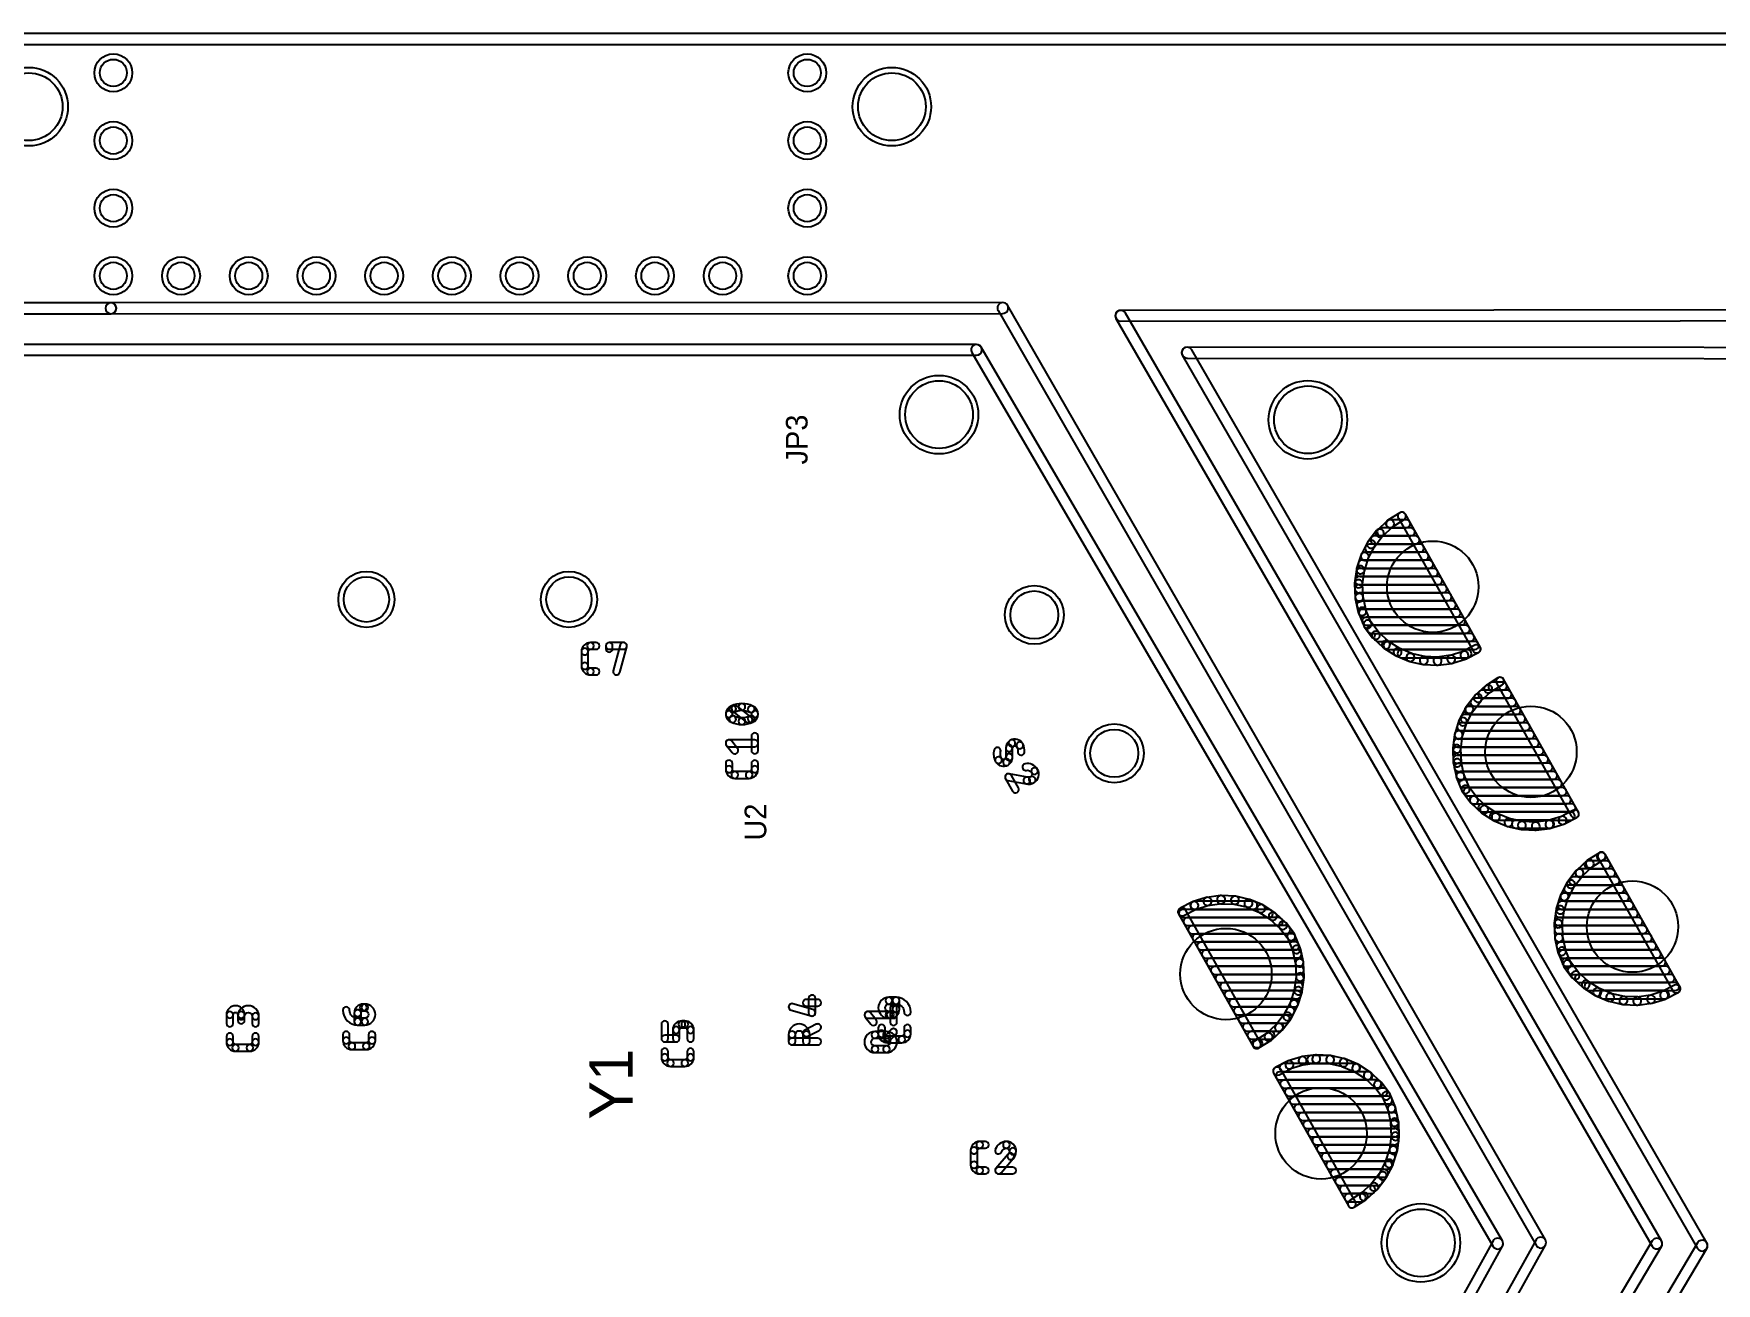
# Model space of a CAD drawing. Extents: x 0.02 to 3.96, y 0.03 to 4.16.
# Drawn here: x 1.679 to 2.921, y 3.237 to 4.16 of the extents above; entities that cross this region are included whole.
import ezdxf
from ezdxf.enums import TextEntityAlignment as Align

# ---------------------------------------------------------------- set-up
doc = ezdxf.new("R2010")
doc.units = 0
for name, color, linetype in [('17', 82, 'CONTINUOUS'), ('20', 253, 'CONTINUOUS'), ('25', 253, 'CONTINUOUS'), ('30', 253, 'CONTINUOUS')]:
    doc.layers.add(name, color=color, linetype=linetype)

# ---------------------------------------------------------------- blocks, each defined once
blk = doc.blocks.new('ROUNDP')
blk.add_circle((0, 0), 0.5)

msp = doc.modelspace()

# ---------------------------------------------------------------- linework, layer by layer
at = {"layer": '20'}
for points in [[(0.5375, 4.15225), (3.44375, 4.15225, 1), (3.44375, 4.16025), (0.5375, 4.16025, 1)], [(1.5935, 3.95325), (1.73575, 3.95325, 1), (1.73575, 3.96125), (1.5935, 3.96125, 1)], [(1.735752, 3.95325), (2.394502, 3.9535, 1), (2.394498, 3.9615), (1.735748, 3.96125, 1)], [(2.391033, 3.955506), (2.788283, 3.264756, 1), (2.795217, 3.268744), (2.397967, 3.959494, 1)], [(2.481502, 3.94775), (3.307752, 3.94825, 1), (3.307748, 3.95625), (2.481498, 3.95575, 1)], [(2.880964, 3.268), (2.484964, 3.95375, 1), (2.478036, 3.94975), (2.874036, 3.264, 1)], [(1.6105, 3.9225), (2.375, 3.9225, 1), (2.375, 3.9305), (1.6105, 3.9305, 1)], [(2.371544, 3.924486), (2.756544, 3.263986, 1), (2.763456, 3.268014), (2.378456, 3.928514, 1)], [(2.914465, 3.266498), (2.533965, 3.926498, 1), (2.527035, 3.922502), (2.907535, 3.262502, 1)], [(2.530497, 3.9205), (3.293997, 3.92, 1), (3.294003, 3.928), (2.530503, 3.9285, 1)], [(2.7565, 3.267936), (2.59075, 2.968186, 1), (2.59775, 2.964314), (2.7635, 3.264064, 1)], [(2.621494, 2.953053), (2.795244, 3.264803, 1), (2.788256, 3.268697), (2.614506, 2.956947, 1)], [(2.782443, 3.097463), (2.880943, 3.263963, 1), (2.874057, 3.268037), (2.775557, 3.101537, 1)], [(2.907559, 3.266539), (2.802059, 3.088539, 1), (2.808941, 3.084461), (2.914441, 3.262461, 1)]]:
    msp.add_lwpolyline(points, format="xyb", close=True, dxfattribs=at)
for centre, radius in [((1.7375, 4.13125), 0.01), ((2.25, 4.13125), 0.01), ((1.675, 4.10625), 0.025), ((2.3125, 4.10625), 0.025), ((1.7375, 4.08125), 0.01), ((2.25, 4.08125), 0.01), ((1.7375, 4.03125), 0.01), ((2.25, 4.03125), 0.01), ((1.7375, 3.98125), 0.01), ((1.7875, 3.98125), 0.01), ((1.8375, 3.98125), 0.01), ((1.8875, 3.98125), 0.01), ((1.9375, 3.98125), 0.01), ((1.9875, 3.98125), 0.01), ((2.0375, 3.98125), 0.01), ((2.0875, 3.98125), 0.01), ((2.1375, 3.98125), 0.01), ((2.1875, 3.98125), 0.01), ((2.25, 3.98125), 0.01), ((2.34732, 3.878663), 0.025), ((2.61977, 3.874843), 0.025), ((1.924417, 3.742086), 0.016732), ((2.074023, 3.742086), 0.016732), ((2.417722, 3.730643), 0.017717), ((2.476778, 3.628357), 0.017717), ((2.70322, 3.266553), 0.025)]:
    msp.add_circle(centre, radius, dxfattribs=at)
at = {"layer": '25'}
for points in [[(2.089888, 3.70525, 1), (2.089888, 3.71025, 0.414205), (2.083166, 3.703528, 1), (2.088166, 3.703528, -0.414205)], [(2.089888, 3.70525, 1), (2.089888, 3.71025, 0.414205), (2.083166, 3.703528, 1), (2.088166, 3.703528, -0.414205)], [(2.088166, 3.692972), (2.088166, 3.703528, 1), (2.083166, 3.703528), (2.083166, 3.692972, 1)], [(2.088166, 3.692972), (2.088166, 3.703528, 1), (2.083166, 3.703528), (2.083166, 3.692972, 1)], [(2.089888, 3.70525), (2.09411, 3.70525, 1), (2.09411, 3.71025), (2.089888, 3.71025, 1)], [(2.089888, 3.70525), (2.09411, 3.70525, 1), (2.09411, 3.71025), (2.089888, 3.71025, 1)], [(2.106279, 3.705639), (2.106279, 3.70775, 1), (2.101279, 3.70775), (2.101279, 3.705639, 1)], [(2.103779, 3.70525), (2.114334, 3.70525, 1), (2.114334, 3.71025), (2.103779, 3.71025, 1)], [(2.106279, 3.705639), (2.106279, 3.70775, 1), (2.101279, 3.70775), (2.101279, 3.705639, 1)], [(2.103779, 3.70525), (2.114334, 3.70525, 1), (2.114334, 3.71025), (2.103779, 3.71025, 1)], [(2.111925, 3.708419), (2.106648, 3.689419, 1), (2.111465, 3.688081), (2.116743, 3.707081, 1)], [(2.111925, 3.708419), (2.106648, 3.689419, 1), (2.111465, 3.688081), (2.116743, 3.707081, 1)], [(2.088166, 3.692972, 1), (2.083166, 3.692972, 0.414214), (2.089888, 3.68625, 1), (2.089888, 3.69125, -0.414214)], [(2.088166, 3.692972, 1), (2.083166, 3.692972, 0.414214), (2.089888, 3.68625, 1), (2.089888, 3.69125, -0.414214)], [(2.09411, 3.69125), (2.089888, 3.69125, 1), (2.089888, 3.68625), (2.09411, 3.68625, 1)], [(2.09411, 3.69125), (2.089888, 3.69125, 1), (2.089888, 3.68625), (2.09411, 3.68625, 1)], [(2.1957, 3.658686, 1), (2.194078, 3.663416, 0.32047), (2.18975, 3.657356, 1), (2.19475, 3.657356, -0.32047)], [(2.1957, 3.658686, 1), (2.194078, 3.663416, 0.32047), (2.18975, 3.657356, 1), (2.19475, 3.657356, -0.32047)], [(2.19475, 3.657356, 1), (2.18975, 3.657356, 0.320476), (2.194078, 3.651297, 1), (2.1957, 3.656027, -0.320476)], [(2.19475, 3.657356, 1), (2.18975, 3.657356, 0.320476), (2.194078, 3.651297, 1), (2.1957, 3.656027, -0.320476)], [(2.20175, 3.660134, 1), (2.20175, 3.665134, 0.113883), (2.193793, 3.663298, 1), (2.195984, 3.658804, -0.113883)], [(2.20175, 3.660134, 1), (2.20175, 3.665134, 0.113883), (2.193793, 3.663298, 1), (2.195984, 3.658804, -0.113883)], [(2.195984, 3.655909, 1), (2.193793, 3.651415, 0.113884), (2.20175, 3.649579, 1), (2.20175, 3.654579, -0.113884)], [(2.195984, 3.655909, 1), (2.193793, 3.651415, 0.113884), (2.20175, 3.649579, 1), (2.20175, 3.654579, -0.113884)], [(2.20859, 3.655086), (2.198034, 3.663531, 1), (2.194911, 3.659626), (2.205466, 3.651182, 1)], [(2.20859, 3.655086), (2.198034, 3.663531, 1), (2.194911, 3.659626), (2.205466, 3.651182, 1)], [(2.207516, 3.658804, 1), (2.209707, 3.663298, 0.113883), (2.20175, 3.665134, 1), (2.20175, 3.660134, -0.113883)], [(2.207516, 3.658804, 1), (2.209707, 3.663298, 0.113883), (2.20175, 3.665134, 1), (2.20175, 3.660134, -0.113883)], [(2.20175, 3.654579, 1), (2.20175, 3.649579, 0.113884), (2.209707, 3.651415, 1), (2.207516, 3.655909, -0.113884)], [(2.20175, 3.654579, 1), (2.20175, 3.649579, 0.113884), (2.209707, 3.651415, 1), (2.207516, 3.655909, -0.113884)], [(2.20875, 3.657356, 1), (2.21375, 3.657356, 0.320454), (2.209422, 3.663416, 1), (2.2078, 3.658686, -0.320454)], [(2.20875, 3.657356, 1), (2.21375, 3.657356, 0.320454), (2.209422, 3.663416, 1), (2.2078, 3.658686, -0.320454)], [(2.2078, 3.656027, 1), (2.209422, 3.651297, 0.320459), (2.21375, 3.657356, 1), (2.20875, 3.657356, -0.320459)], [(2.2078, 3.656027, 1), (2.209422, 3.651297, 0.320459), (2.21375, 3.657356, 1), (2.20875, 3.657356, -0.320459)], [(2.21375, 3.630479), (2.21375, 3.641034, 1), (2.20875, 3.641034), (2.20875, 3.630479, 1)], [(2.21375, 3.630479), (2.21375, 3.641034, 1), (2.20875, 3.641034), (2.20875, 3.630479, 1)], [(2.19225, 3.633257), (2.21125, 3.633257, 1), (2.21125, 3.638257), (2.19225, 3.638257, 1)], [(2.19225, 3.633257), (2.21125, 3.633257, 1), (2.21125, 3.638257), (2.19225, 3.638257, 1)], [(2.198424, 3.632041), (2.194202, 3.637318, 1), (2.190298, 3.634195), (2.19452, 3.628917, 1)], [(2.198424, 3.632041), (2.194202, 3.637318, 1), (2.190298, 3.634195), (2.19452, 3.628917, 1)], [(2.392837, 3.629543, 1), (2.388013, 3.630858, 0.200045), (2.389142, 3.622146, 1), (2.393472, 3.624646, -0.200045)], [(2.392837, 3.629543, 1), (2.388013, 3.630858, 0.200045), (2.389142, 3.622146, 1), (2.393472, 3.624646, -0.200045)], [(2.401717, 3.625587), (2.401557, 3.632198, 1), (2.396558, 3.632077), (2.396719, 3.625465, 1)], [(2.401717, 3.625587), (2.401557, 3.632198, 1), (2.396558, 3.632077), (2.396719, 3.625465, 1)], [(2.402452, 3.633648, 1), (2.399952, 3.637978, 0.265542), (2.396558, 3.63216, 1), (2.401558, 3.632115, -0.265542)], [(2.402452, 3.633648, 1), (2.399952, 3.637978, 0.265542), (2.396558, 3.63216, 1), (2.401558, 3.632115, -0.265542)], [(2.404804, 3.633017, 1), (2.409135, 3.635517, 0.414244), (2.399952, 3.637978, 1), (2.402452, 3.633648, -0.414244)], [(2.404804, 3.633017, 1), (2.409135, 3.635517, 0.414244), (2.399952, 3.637978, 1), (2.402452, 3.633648, -0.414244)], [(2.405491, 3.629661, 1), (2.410455, 3.629063, 0.162255), (2.409135, 3.635517, 1), (2.404804, 3.633017, -0.162255)], [(2.405491, 3.629661, 1), (2.410455, 3.629063, 0.162255), (2.409135, 3.635517, 1), (2.404804, 3.633017, -0.162255)], [(2.19475, 3.616588), (2.19475, 3.62081, 1), (2.18975, 3.62081), (2.18975, 3.616588, 1)], [(2.19475, 3.616588), (2.19475, 3.62081, 1), (2.18975, 3.62081), (2.18975, 3.616588, 1)], [(2.19475, 3.616588, 1), (2.18975, 3.616588, 0.414196), (2.196472, 3.609866, 1), (2.196472, 3.614866, -0.414196)], [(2.19475, 3.616588, 1), (2.18975, 3.616588, 0.414196), (2.196472, 3.609866, 1), (2.196472, 3.614866, -0.414196)], [(2.207028, 3.614866, 1), (2.207028, 3.609866, 0.414214), (2.21375, 3.616588, 1), (2.20875, 3.616588, -0.414214)], [(2.207028, 3.614866, 1), (2.207028, 3.609866, 0.414214), (2.21375, 3.616588, 1), (2.20875, 3.616588, -0.414214)], [(2.20875, 3.62081), (2.20875, 3.616588, 1), (2.21375, 3.616588), (2.21375, 3.62081, 1)], [(2.20875, 3.62081), (2.20875, 3.616588, 1), (2.21375, 3.616588), (2.21375, 3.62081, 1)], [(2.393472, 3.624646, 1), (2.389142, 3.622146, 0.414164), (2.398324, 3.619685, 1), (2.395824, 3.624016, -0.414164)], [(2.393472, 3.624646, 1), (2.389142, 3.622146, 0.414164), (2.398324, 3.619685, 1), (2.395824, 3.624016, -0.414164)], [(2.395824, 3.624016, 1), (2.398324, 3.619686, 0.265545), (2.401718, 3.625504, 1), (2.396718, 3.625548, -0.265545)], [(2.395824, 3.624016, 1), (2.398324, 3.619686, 0.265545), (2.401718, 3.625504, 1), (2.396718, 3.625548, -0.265545)], [(2.415772, 3.61402, 1), (2.420102, 3.616521, 0.325177), (2.410855, 3.620632, 1), (2.4119, 3.615742, -0.325177)], [(2.415772, 3.61402, 1), (2.420102, 3.616521, 0.325177), (2.410855, 3.620632, 1), (2.4119, 3.615742, -0.325177)], [(2.414948, 3.610947, 1), (2.417448, 3.606617, 0.414234), (2.420102, 3.616521, 1), (2.415772, 3.614021, -0.414234)], [(2.414948, 3.610947, 1), (2.417448, 3.606617, 0.414234), (2.420102, 3.616521, 1), (2.415772, 3.614021, -0.414234)], [(2.207028, 3.614866), (2.196472, 3.614866, 1), (2.196472, 3.609866), (2.207028, 3.609866, 1)], [(2.207028, 3.614866), (2.196472, 3.614866, 1), (2.196472, 3.609866), (2.207028, 3.609866, 1)], [(2.412657, 3.610765), (2.39903, 3.613258, 1), (2.39813, 3.608339), (2.411757, 3.605847, 1)], [(2.412657, 3.610765), (2.39903, 3.613258, 1), (2.39813, 3.608339), (2.411757, 3.605847, 1)], [(2.396415, 3.609548), (2.401692, 3.600407, 1), (2.406023, 3.602907), (2.400745, 3.612048, 1)], [(2.396415, 3.609548), (2.401692, 3.600407, 1), (2.406023, 3.602907), (2.400745, 3.612048, 1)], [(2.412913, 3.610704, 1), (2.411501, 3.605908, 0.205273), (2.417448, 3.606617, 1), (2.414948, 3.610947, -0.205273)], [(2.412913, 3.610704, 1), (2.411501, 3.605908, 0.205273), (2.417448, 3.606617, 1), (2.414948, 3.610947, -0.205273)], [(1.922167, 3.438084, 1), (1.922167, 3.443084, 0.414214), (1.915445, 3.436362, 1), (1.920445, 3.436362, -0.414214)], [(1.922167, 3.438084, 1), (1.922167, 3.443084, 0.414214), (1.915445, 3.436362, 1), (1.920445, 3.436362, -0.414214)], [(1.922167, 3.438084), (1.923222, 3.438084, 1), (1.923222, 3.443084), (1.922167, 3.443084, 1)], [(1.922167, 3.438084), (1.923222, 3.438084, 1), (1.923222, 3.443084), (1.922167, 3.443084, 1)], [(1.923222, 3.432529, 1), (1.923222, 3.427529, 1), (1.923222, 3.443084, 1), (1.923222, 3.438084, -1)], [(1.923222, 3.432529, 1), (1.923222, 3.427529, 1), (1.923222, 3.443084, 1), (1.923222, 3.438084, -1)], [(2.238063, 3.438465), (2.252841, 3.434243, 1), (2.254215, 3.439051), (2.239437, 3.443273, 1)], [(2.238063, 3.438465), (2.252841, 3.434243, 1), (2.254215, 3.439051), (2.239437, 3.443273, 1)], [(2.249306, 3.441536), (2.25775, 3.441536, 1), (2.25775, 3.446536), (2.249306, 3.446536, 1)], [(2.249306, 3.441536), (2.25775, 3.441536, 1), (2.25775, 3.446536), (2.249306, 3.446536, 1)], [(2.256028, 3.436647), (2.256028, 3.447202, 1), (2.251028, 3.447202), (2.251028, 3.436647, 1)], [(2.256028, 3.436647), (2.256028, 3.447202, 1), (2.251028, 3.447202), (2.251028, 3.436647, 1)], [(2.310278, 3.443084, 1), (2.310278, 3.448084, 1), (2.310278, 3.432529, 1), (2.310278, 3.437529, -1)], [(2.310278, 3.443084, 1), (2.310278, 3.448084, 1), (2.310278, 3.432529, 1), (2.310278, 3.437529, -1)], [(2.310278, 3.443084), (2.315556, 3.443084, 1), (2.315556, 3.448084), (2.310278, 3.448084, 1)], [(2.310278, 3.443084), (2.315556, 3.443084, 1), (2.315556, 3.448084), (2.310278, 3.448084, 1)], [(2.31625, 3.429746), (2.31625, 3.440302, 1), (2.31125, 3.440302), (2.31125, 3.429746, 1)], [(2.31625, 3.429746), (2.31625, 3.440302, 1), (2.31125, 3.440302), (2.31125, 3.429746, 1)], [(2.313056, 3.445584), (2.313056, 3.439251, 1), (2.318056, 3.439251), (2.318056, 3.445584, 1)], [(2.3215, 3.43714, 1), (2.3265, 3.43714, 0.414214), (2.315556, 3.448084, 1), (2.315556, 3.443084, -0.414214)], [(2.313056, 3.445584), (2.313056, 3.439251, 1), (2.318056, 3.439251), (2.318056, 3.445584, 1)], [(2.3215, 3.43714, 1), (2.3265, 3.43714, 0.414214), (2.315556, 3.448084, 1), (2.315556, 3.443084, -0.414214)], [(1.829444, 3.435112, 1), (1.834444, 3.435112, 1), (1.821, 3.435112, 1), (1.826, 3.435112, -1)], [(1.829444, 3.435112, 1), (1.834444, 3.435112, 1), (1.821, 3.435112, 1), (1.826, 3.435112, -1)], [(1.826, 3.428779), (1.826, 3.435112, 1), (1.821, 3.435112), (1.821, 3.428779, 1)], [(1.826, 3.428779), (1.826, 3.435112, 1), (1.821, 3.435112), (1.821, 3.428779, 1)], [(1.84, 3.434056, 1), (1.845, 3.434056, 1), (1.829444, 3.434056, 1), (1.834444, 3.434056, -1)], [(1.84, 3.434056, 1), (1.845, 3.434056, 1), (1.829444, 3.434056, 1), (1.834444, 3.434056, -1)], [(1.829445, 3.435112), (1.829445, 3.43089, 1), (1.834445, 3.43089), (1.834445, 3.435112, 1)], [(1.829445, 3.435112), (1.829445, 3.43089, 1), (1.834445, 3.43089), (1.834445, 3.435112, 1)], [(1.845, 3.428779), (1.845, 3.434056, 1), (1.84, 3.434056), (1.84, 3.428779, 1)], [(1.845, 3.428779), (1.845, 3.434056, 1), (1.84, 3.434056), (1.84, 3.428779, 1)], [(1.912, 3.438473, 1), (1.907, 3.438473, 0.414205), (1.917945, 3.427529, 1), (1.917945, 3.432529, -0.414205)], [(1.912, 3.438473, 1), (1.907, 3.438473, 0.414205), (1.917945, 3.427529, 1), (1.917945, 3.432529, -0.414205)], [(1.920445, 3.430029), (1.920445, 3.436362, 1), (1.915445, 3.436362), (1.915445, 3.430029, 1)], [(1.920445, 3.430029), (1.920445, 3.436362, 1), (1.915445, 3.436362), (1.915445, 3.430029, 1)], [(1.923222, 3.432529), (1.917945, 3.432529, 1), (1.917945, 3.427529), (1.923222, 3.427529, 1)], [(1.923222, 3.432529), (1.917945, 3.432529, 1), (1.917945, 3.427529), (1.923222, 3.427529, 1)], [(2.14725, 3.417529), (2.14725, 3.428084, 1), (2.14225, 3.428084), (2.14225, 3.417529, 1)], [(2.14725, 3.417529), (2.14725, 3.428084, 1), (2.14225, 3.428084), (2.14225, 3.417529, 1)], [(2.157417, 3.425584, 1), (2.157417, 3.430584, 0.414214), (2.150695, 3.423862, 1), (2.155695, 3.423862, -0.414214)], [(2.157417, 3.425584, 1), (2.157417, 3.430584, 0.414214), (2.150695, 3.423862, 1), (2.155695, 3.423862, -0.414214)], [(2.159528, 3.430584), (2.157417, 3.430584, 1), (2.157417, 3.425584), (2.159528, 3.425584, 1)], [(2.159528, 3.430584), (2.157417, 3.430584, 1), (2.157417, 3.425584), (2.159528, 3.425584, 1)], [(2.16125, 3.423862, 1), (2.16625, 3.423862, 0.414214), (2.159528, 3.430584, 1), (2.159528, 3.425584, -0.414214)], [(2.16125, 3.423862, 1), (2.16625, 3.423862, 0.414214), (2.159528, 3.430584, 1), (2.159528, 3.425584, -0.414214)], [(2.300924, 3.431308), (2.296702, 3.436586, 1), (2.292798, 3.433462), (2.29702, 3.428185, 1)], [(2.29475, 3.432524), (2.31375, 3.432524, 1), (2.31375, 3.437524), (2.29475, 3.437524, 1)], [(2.300924, 3.431308), (2.296702, 3.436586, 1), (2.292798, 3.433462), (2.29702, 3.428184, 1)], [(2.29475, 3.432524), (2.31375, 3.432524, 1), (2.31375, 3.437524), (2.29475, 3.437524, 1)], [(2.311333, 3.437529), (2.310278, 3.437529, 1), (2.310278, 3.432529), (2.311333, 3.432529, 1)], [(2.311333, 3.437529), (2.310278, 3.437529, 1), (2.310278, 3.432529), (2.311333, 3.432529, 1)], [(2.311333, 3.437529, 1), (2.311333, 3.432529, 0.414214), (2.318056, 3.439251, 1), (2.313056, 3.439251, -0.414214)], [(2.311333, 3.437529, 1), (2.311333, 3.432529, 0.414214), (2.318056, 3.439251, 1), (2.313056, 3.439251, -0.414214)], [(1.826, 3.414888), (1.826, 3.41911, 1), (1.821, 3.41911), (1.821, 3.414888, 1)], [(1.826, 3.414888), (1.826, 3.41911, 1), (1.821, 3.41911), (1.821, 3.414888, 1)], [(1.84, 3.41911), (1.84, 3.414888, 1), (1.845, 3.414888), (1.845, 3.41911, 1)], [(1.84, 3.41911), (1.84, 3.414888, 1), (1.845, 3.414888), (1.845, 3.41911, 1)], [(1.912, 3.416138), (1.912, 3.42036, 1), (1.907, 3.42036), (1.907, 3.416138, 1)], [(1.912, 3.416138), (1.912, 3.42036, 1), (1.907, 3.42036), (1.907, 3.416138, 1)], [(1.912, 3.416138, 1), (1.907, 3.416138, 0.414196), (1.913722, 3.409416, 1), (1.913722, 3.414416, -0.414196)], [(1.912, 3.416138, 1), (1.907, 3.416138, 0.414196), (1.913722, 3.409416, 1), (1.913722, 3.414416, -0.414196)], [(1.924278, 3.414416, 1), (1.924278, 3.409416, 0.414214), (1.931, 3.416138, 1), (1.926, 3.416138, -0.414214)], [(1.924278, 3.414416, 1), (1.924278, 3.409416, 0.414214), (1.931, 3.416138, 1), (1.926, 3.416138, -0.414214)], [(1.926, 3.42036), (1.926, 3.416138, 1), (1.931, 3.416138), (1.931, 3.42036, 1)], [(1.926, 3.42036), (1.926, 3.416138, 1), (1.931, 3.416138), (1.931, 3.42036, 1)], [(2.153195, 3.420029), (2.14475, 3.420029, 1), (2.14475, 3.415029), (2.153195, 3.415029, 1)], [(2.153195, 3.420029), (2.14475, 3.420029, 1), (2.14475, 3.415029), (2.153195, 3.415029, 1)], [(2.150695, 3.423862), (2.150695, 3.417529, 1), (2.155695, 3.417529), (2.155695, 3.423862, 1)], [(2.150695, 3.423862), (2.150695, 3.417529, 1), (2.155695, 3.417529), (2.155695, 3.423862, 1)], [(2.16625, 3.417529), (2.16625, 3.423862, 1), (2.16125, 3.423862), (2.16125, 3.417529, 1)], [(2.16625, 3.417529), (2.16625, 3.423862, 1), (2.16125, 3.423862), (2.16125, 3.417529, 1)], [(2.246806, 3.420575, 1), (2.251806, 3.420575, 1), (2.23625, 3.420575, 1), (2.24125, 3.420575, -1)], [(2.246806, 3.420575, 1), (2.251806, 3.420575, 1), (2.23625, 3.420575, 1), (2.24125, 3.420575, -1)], [(2.24125, 3.415298), (2.24125, 3.420575, 1), (2.23625, 3.420575), (2.23625, 3.415298, 1)], [(2.24125, 3.415298), (2.24125, 3.420575, 1), (2.23625, 3.420575), (2.23625, 3.415298, 1)], [(2.25775, 3.417798), (2.23875, 3.417798, 1), (2.23875, 3.412798), (2.25775, 3.412798, 1)], [(2.25775, 3.417798), (2.23875, 3.417798, 1), (2.23875, 3.412798), (2.25775, 3.412798, 1)], [(2.256632, 3.428089), (2.248188, 3.423867, 1), (2.250424, 3.419395), (2.258868, 3.423617, 1)], [(2.256632, 3.428089), (2.248188, 3.423867, 1), (2.250424, 3.419395), (2.258868, 3.423617, 1)], [(2.246806, 3.420575), (2.246806, 3.415298, 1), (2.251806, 3.415298), (2.251806, 3.420575, 1)], [(2.246806, 3.420575), (2.246806, 3.415298, 1), (2.251806, 3.415298), (2.251806, 3.420575, 1)], [(2.300028, 3.417754, 1), (2.300028, 3.422754, 1), (2.300028, 3.407198, 1), (2.300028, 3.412198, -1)], [(2.300028, 3.417753, 1), (2.300028, 3.422753, 1), (2.300028, 3.407198, 1), (2.300028, 3.412198, -1)], [(2.300028, 3.417754), (2.308472, 3.417754, 1), (2.308472, 3.422754), (2.300028, 3.422754, 1)], [(2.300028, 3.417754), (2.308472, 3.417754, 1), (2.308472, 3.422754), (2.300028, 3.422754, 1)], [(2.3075, 3.421138), (2.3075, 3.42536, 1), (2.3025, 3.42536), (2.3025, 3.421138, 1)], [(2.3075, 3.421138), (2.3075, 3.42536, 1), (2.3025, 3.42536), (2.3025, 3.421138, 1)], [(2.3075, 3.421138, 1), (2.3025, 3.421138, 0.414196), (2.309222, 3.414416, 1), (2.309222, 3.419416, -0.414196)], [(2.3075, 3.421138, 1), (2.3025, 3.421138, 0.414196), (2.309222, 3.414416, 1), (2.309222, 3.419416, -0.414196)], [(2.308472, 3.412198, 1), (2.308472, 3.407198, 1), (2.308472, 3.422754, 1), (2.308472, 3.417754, -1)], [(2.308472, 3.412198, 1), (2.308472, 3.407198, 1), (2.308472, 3.422754, 1), (2.308472, 3.417754, -1)], [(2.319778, 3.419416), (2.309222, 3.419416, 1), (2.309222, 3.414416), (2.319778, 3.414416, 1)], [(2.319778, 3.419416), (2.309222, 3.419416, 1), (2.309222, 3.414416), (2.319778, 3.414416, 1)], [(2.311296, 3.416375), (2.315518, 3.420597, 1), (2.311982, 3.424133), (2.30776, 3.41991, 1)], [(2.311295, 3.416375), (2.315518, 3.420597, 1), (2.311982, 3.424132), (2.30776, 3.41991, 1)], [(2.319778, 3.419416, 1), (2.319778, 3.414416, 0.414214), (2.3265, 3.421138, 1), (2.3215, 3.421138, -0.414214)], [(2.319778, 3.419416, 1), (2.319778, 3.414416, 0.414214), (2.3265, 3.421138, 1), (2.3215, 3.421138, -0.414214)], [(2.3215, 3.42536), (2.3215, 3.421138, 1), (2.3265, 3.421138), (2.3265, 3.42536, 1)], [(2.3215, 3.42536), (2.3215, 3.421138, 1), (2.3265, 3.421138), (2.3265, 3.42536, 1)], [(1.826, 3.414888, 1), (1.821, 3.414888, 0.414196), (1.827722, 3.408166, 1), (1.827722, 3.413166, -0.414196)], [(1.826, 3.414888, 1), (1.821, 3.414888, 0.414196), (1.827722, 3.408166, 1), (1.827722, 3.413166, -0.414196)], [(1.838278, 3.413166), (1.827722, 3.413166, 1), (1.827722, 3.408166), (1.838278, 3.408166, 1)], [(1.838278, 3.413166), (1.827722, 3.413166, 1), (1.827722, 3.408166), (1.838278, 3.408166, 1)], [(1.838278, 3.413166, 1), (1.838278, 3.408166, 0.414214), (1.845, 3.414888, 1), (1.84, 3.414888, -0.414214)], [(1.838278, 3.413166, 1), (1.838278, 3.408166, 0.414214), (1.845, 3.414888, 1), (1.84, 3.414888, -0.414214)], [(1.924278, 3.414416), (1.913722, 3.414416, 1), (1.913722, 3.409416), (1.924278, 3.409416, 1)], [(1.924278, 3.414416), (1.913722, 3.414416, 1), (1.913722, 3.409416), (1.924278, 3.409416, 1)], [(2.14725, 3.403638), (2.14725, 3.40786, 1), (2.14225, 3.40786), (2.14225, 3.403638, 1)], [(2.14725, 3.403638), (2.14725, 3.40786, 1), (2.14225, 3.40786), (2.14225, 3.403638, 1)], [(2.14725, 3.403638, 1), (2.14225, 3.403638, 0.414196), (2.148972, 3.396916, 1), (2.148972, 3.401916, -0.414196)], [(2.14725, 3.403638, 1), (2.14225, 3.403638, 0.414196), (2.148972, 3.396916, 1), (2.148972, 3.401916, -0.414196)], [(2.159528, 3.401916, 1), (2.159528, 3.396916, 0.414214), (2.16625, 3.403638, 1), (2.16125, 3.403638, -0.414214)], [(2.159528, 3.401916, 1), (2.159528, 3.396916, 0.414214), (2.16625, 3.403638, 1), (2.16125, 3.403638, -0.414214)], [(2.16125, 3.40786), (2.16125, 3.403638, 1), (2.16625, 3.403638), (2.16625, 3.40786, 1)], [(2.16125, 3.40786), (2.16125, 3.403638, 1), (2.16625, 3.403638), (2.16625, 3.40786, 1)], [(2.308472, 3.412198), (2.300028, 3.412198, 1), (2.300028, 3.407198), (2.308472, 3.407198, 1)], [(2.308472, 3.412198), (2.300028, 3.412198, 1), (2.300028, 3.407198), (2.308472, 3.407198, 1)], [(2.159528, 3.401916), (2.148972, 3.401916, 1), (2.148972, 3.396916), (2.159528, 3.396916, 1)], [(2.159528, 3.401916), (2.148972, 3.401916, 1), (2.148972, 3.396916), (2.159528, 3.396916, 1)], [(2.377388, 3.3365, 1), (2.377388, 3.3415, 0.414205), (2.370666, 3.334778, 1), (2.375666, 3.334778, -0.414205)], [(2.377388, 3.3365, 1), (2.377388, 3.3415, 0.414205), (2.370666, 3.334778, 1), (2.375666, 3.334778, -0.414205)], [(2.375666, 3.324222), (2.375666, 3.334778, 1), (2.370666, 3.334778), (2.370666, 3.324222, 1)], [(2.375666, 3.324222), (2.375666, 3.334778, 1), (2.370666, 3.334778), (2.370666, 3.324222, 1)], [(2.377388, 3.3365), (2.38161, 3.3365, 1), (2.38161, 3.3415), (2.377388, 3.3415, 1)], [(2.377388, 3.3365), (2.38161, 3.3365, 1), (2.38161, 3.3415), (2.377388, 3.3415, 1)], [(2.397084, 3.3365, 1), (2.397084, 3.3415, 0.325185), (2.3889, 3.335548, 1), (2.393657, 3.334007, -0.325185)], [(2.397084, 3.3365, 1), (2.397084, 3.3415, 0.325185), (2.3889, 3.335548, 1), (2.393657, 3.334007, -0.325185)], [(2.398346, 3.332175), (2.389374, 3.321619, 1), (2.393184, 3.318381), (2.402156, 3.328936, 1)], [(2.398346, 3.332175), (2.389374, 3.321619, 1), (2.393184, 3.318381), (2.402156, 3.328936, 1)], [(2.399334, 3.33425, 1), (2.404334, 3.33425, 0.414214), (2.397084, 3.3415, 1), (2.397084, 3.3365, -0.414214)], [(2.399334, 3.33425, 1), (2.404334, 3.33425, 0.414214), (2.397084, 3.3415, 1), (2.397084, 3.3365, -0.414214)], [(2.398527, 3.332366, 1), (2.401975, 3.328745, 0.205254), (2.404334, 3.33425, 1), (2.399334, 3.33425, -0.205254)], [(2.398527, 3.332366, 1), (2.401975, 3.328745, 0.205254), (2.404334, 3.33425, 1), (2.399334, 3.33425, -0.205254)], [(2.375666, 3.324222, 1), (2.370666, 3.324222, 0.414214), (2.377388, 3.3175, 1), (2.377388, 3.3225, -0.414214)], [(2.375666, 3.324222, 1), (2.370666, 3.324222, 0.414214), (2.377388, 3.3175, 1), (2.377388, 3.3225, -0.414214)], [(2.38161, 3.3225), (2.377388, 3.3225, 1), (2.377388, 3.3175), (2.38161, 3.3175, 1)], [(2.38161, 3.3225), (2.377388, 3.3225, 1), (2.377388, 3.3175), (2.38161, 3.3175, 1)], [(2.391279, 3.3175), (2.401834, 3.3175, 1), (2.401834, 3.3225), (2.391279, 3.3225, 1)], [(2.391279, 3.3175), (2.401834, 3.3175, 1), (2.401834, 3.3225), (2.391279, 3.3225, 1)]]:
    msp.add_lwpolyline(points, format="xyb", close=True, dxfattribs=at)
at = {"layer": '30'}
for points in [[(2.682083, 3.795519), (2.690811, 3.801046, 1), (2.687601, 3.806115), (2.678873, 3.800589, 1)], [(2.686592, 3.802108), (2.741828, 3.704037, 1), (2.747056, 3.706981), (2.69182, 3.805053, 1)], [(2.668906, 3.781085), (2.675217, 3.789263, 1), (2.670467, 3.792929), (2.664156, 3.784751, 1)], [(2.674863, 3.788879), (2.682499, 3.795837, 1), (2.678458, 3.800272), (2.670822, 3.793314, 1)], [(2.673834, 3.789), (2.695728, 3.789, 1), (2.695728, 3.795), (2.673834, 3.795, 1)], [(2.680419, 3.795), (2.692349, 3.795, 1), (2.692349, 3.801), (2.680419, 3.801, 1)], [(2.664392, 3.772376), (2.669188, 3.781526, 1), (2.663874, 3.784311), (2.659078, 3.775161, 1)], [(2.665001, 3.777), (2.702487, 3.777, 1), (2.702487, 3.783), (2.665001, 3.783, 1)], [(2.668909, 3.783), (2.699108, 3.783, 1), (2.699108, 3.789), (2.668909, 3.789, 1)], [(2.660198, 3.753287), (2.661575, 3.763525, 1), (2.655628, 3.764325), (2.654251, 3.754087, 1)], [(2.66146, 3.763015), (2.664594, 3.772858, 1), (2.658877, 3.774679), (2.655743, 3.764835, 1)], [(2.659899, 3.765), (2.709246, 3.765, 1), (2.709246, 3.771), (2.659899, 3.771, 1)], [(2.661857, 3.771), (2.705866, 3.771, 1), (2.705866, 3.777), (2.661857, 3.777, 1)], [(2.660644, 3.743487), (2.660222, 3.753809, 1), (2.654227, 3.753564), (2.654649, 3.743242, 1)], [(2.657535, 3.753), (2.716004, 3.753, 1), (2.716004, 3.759), (2.657535, 3.759, 1)], [(2.658342, 3.759), (2.712625, 3.759, 1), (2.712625, 3.765), (2.658342, 3.765, 1)], [(2.657375, 3.747), (2.719383, 3.747, 1), (2.719383, 3.753), (2.657375, 3.753, 1)], [(2.65762, 3.741), (2.722763, 3.741, 1), (2.722763, 3.747), (2.65762, 3.747, 1)], [(2.662785, 3.733914), (2.660577, 3.744006, 1), (2.654716, 3.742724), (2.656923, 3.732632, 1)], [(2.65882, 3.735), (2.726142, 3.735, 1), (2.726142, 3.741), (2.65882, 3.741, 1)], [(2.666555, 3.724859), (2.662629, 3.734414, 1), (2.657079, 3.732133), (2.661006, 3.722578, 1)], [(2.660377, 3.729), (2.729521, 3.729, 1), (2.729521, 3.735), (2.660377, 3.735, 1)], [(2.662843, 3.723), (2.732901, 3.723, 1), (2.732901, 3.729), (2.662843, 3.729, 1)], [(2.672341, 3.717425), (2.666168, 3.725535, 1), (2.661394, 3.721901), (2.667567, 3.713791, 1)], [(2.666611, 3.717), (2.73628, 3.717, 1), (2.73628, 3.723), (2.666611, 3.723, 1)], [(2.679477, 3.710898), (2.671989, 3.717812, 1), (2.667919, 3.713404), (2.675407, 3.70649, 1)], [(2.671696, 3.711), (2.739659, 3.711, 1), (2.739659, 3.717), (2.671696, 3.717, 1)], [(2.687638, 3.705708), (2.679063, 3.711218, 1), (2.67582, 3.70617), (2.684395, 3.70066, 1)], [(2.678521, 3.705), (2.743039, 3.705, 1), (2.743039, 3.711), (2.678521, 3.711, 1)], [(2.696577, 3.702015), (2.687175, 3.705951, 1), (2.684858, 3.700417), (2.694259, 3.69648, 1)], [(2.688845, 3.699), (2.737637, 3.699, 1), (2.737637, 3.705), (2.688845, 3.705, 1)], [(2.734492, 3.703702), (2.72476, 3.700675, 1), (2.726542, 3.694946), (2.736274, 3.697973, 1)], [(2.743067, 3.708175), (2.734008, 3.703504, 1), (2.736758, 3.698171), (2.745817, 3.702843, 1)], [(2.706021, 3.699929), (2.696079, 3.702174, 1), (2.694757, 3.696321), (2.704699, 3.694077, 1)], [(2.715683, 3.699516), (2.705502, 3.7, 1), (2.705218, 3.694006), (2.715398, 3.693523, 1)], [(2.725271, 3.700786), (2.715161, 3.699495, 1), (2.715921, 3.693543), (2.726031, 3.694835, 1)], [(2.747363, 3.666879), (2.754999, 3.673837, 1), (2.750958, 3.678272), (2.743322, 3.671314, 1)], [(2.754583, 3.673519), (2.763311, 3.679046, 1), (2.760101, 3.684115), (2.751373, 3.678589, 1)], [(2.756051, 3.675), (2.763723, 3.675, 1), (2.763723, 3.681), (2.756051, 3.681, 1)], [(2.759092, 3.680108), (2.814328, 3.582037, 1), (2.819556, 3.584981), (2.76432, 3.683053, 1)], [(2.741406, 3.659085), (2.747717, 3.667263, 1), (2.742967, 3.670929), (2.736656, 3.662751, 1)], [(2.742953, 3.663), (2.770481, 3.663, 1), (2.770481, 3.669), (2.742953, 3.669, 1)], [(2.748529, 3.669), (2.767102, 3.669, 1), (2.767102, 3.675), (2.748529, 3.675, 1)], [(2.73396, 3.641015), (2.737094, 3.650858, 1), (2.731377, 3.652679), (2.728243, 3.642835, 1)], [(2.736892, 3.650376), (2.741688, 3.659526, 1), (2.736374, 3.662311), (2.731578, 3.653161, 1)], [(2.735405, 3.651), (2.77724, 3.651, 1), (2.77724, 3.657), (2.735405, 3.657, 1)], [(2.738549, 3.657), (2.77386, 3.657, 1), (2.77386, 3.663), (2.738549, 3.663, 1)], [(2.732698, 3.631287), (2.734075, 3.641525, 1), (2.728128, 3.642325), (2.726751, 3.632087, 1)], [(2.731125, 3.639), (2.783998, 3.639, 1), (2.783998, 3.645), (2.731125, 3.645, 1)], [(2.733035, 3.645), (2.780619, 3.645, 1), (2.780619, 3.651), (2.733035, 3.651, 1)], [(2.733144, 3.621487), (2.732722, 3.631809, 1), (2.726727, 3.631564), (2.727149, 3.621242, 1)], [(2.729793, 3.627), (2.790757, 3.627, 1), (2.790757, 3.633), (2.729793, 3.633, 1)], [(2.730305, 3.633), (2.787378, 3.633, 1), (2.787378, 3.639), (2.730305, 3.639, 1)], [(2.730039, 3.621), (2.794136, 3.621, 1), (2.794136, 3.627), (2.730039, 3.627, 1)], [(2.735285, 3.611914), (2.733077, 3.622006, 1), (2.727216, 3.620724), (2.729423, 3.610632, 1)], [(2.730883, 3.615), (2.797516, 3.615, 1), (2.797516, 3.621), (2.730883, 3.621, 1)], [(2.732195, 3.609), (2.800895, 3.609, 1), (2.800895, 3.615), (2.732195, 3.615, 1)], [(2.739055, 3.602859), (2.735129, 3.612414, 1), (2.729579, 3.610133), (2.733506, 3.600578, 1)], [(2.734521, 3.603), (2.804274, 3.603, 1), (2.804274, 3.609), (2.734521, 3.609, 1)], [(2.744841, 3.595425), (2.738668, 3.603535, 1), (2.733894, 3.599901), (2.740067, 3.591791, 1)], [(2.737589, 3.597), (2.807654, 3.597, 1), (2.807654, 3.603), (2.737589, 3.603, 1)], [(2.742156, 3.591), (2.811033, 3.591, 1), (2.811033, 3.597), (2.742156, 3.597, 1)], [(2.751977, 3.588898), (2.744489, 3.595812, 1), (2.740419, 3.591404), (2.747907, 3.58449, 1)], [(2.748527, 3.585), (2.814412, 3.585, 1), (2.814412, 3.591), (2.748527, 3.591, 1)], [(2.760138, 3.583708), (2.751563, 3.589218, 1), (2.74832, 3.58417), (2.756895, 3.57866, 1)], [(2.757247, 3.579), (2.814015, 3.579, 1), (2.814015, 3.585), (2.757247, 3.585, 1)], [(2.769077, 3.580015), (2.759675, 3.583951, 1), (2.757358, 3.578417), (2.766759, 3.57448, 1)], [(2.778521, 3.577929), (2.768579, 3.580174, 1), (2.767257, 3.574321), (2.777199, 3.572077, 1)], [(2.806992, 3.581702), (2.79726, 3.578675, 1), (2.799042, 3.572946), (2.808774, 3.575973, 1)], [(2.815567, 3.586175), (2.806508, 3.581504, 1), (2.809258, 3.576171), (2.818317, 3.580843, 1)], [(2.773444, 3.573), (2.79876, 3.573, 1), (2.79876, 3.579), (2.773444, 3.579, 1)], [(2.788183, 3.577516), (2.778002, 3.578, 1), (2.777718, 3.572006), (2.787898, 3.571523, 1)], [(2.797771, 3.578786), (2.787661, 3.577495, 1), (2.788421, 3.571543), (2.798531, 3.572835, 1)], [(2.829583, 3.544269), (2.838311, 3.549796, 1), (2.835101, 3.554865), (2.826373, 3.549339, 1)], [(2.836184, 3.549), (2.836892, 3.549, 1), (2.836892, 3.555), (2.836184, 3.555, 1)], [(2.834092, 3.550858), (2.889328, 3.452787, 1), (2.894556, 3.455731), (2.83932, 3.553803, 1)], [(2.816406, 3.529835), (2.822717, 3.538013, 1), (2.817967, 3.541679), (2.811656, 3.533501, 1)], [(2.822363, 3.537629), (2.829999, 3.544587, 1), (2.825958, 3.549022), (2.818322, 3.542064, 1)], [(2.820511, 3.537), (2.843651, 3.537, 1), (2.843651, 3.543), (2.820511, 3.543, 1)], [(2.827096, 3.543), (2.840271, 3.543, 1), (2.840271, 3.549), (2.827096, 3.549, 1)], [(2.811892, 3.521126), (2.816688, 3.530276, 1), (2.811374, 3.533061), (2.806578, 3.523911, 1)], [(2.812108, 3.525), (2.850409, 3.525, 1), (2.850409, 3.531), (2.812108, 3.531, 1)], [(2.81583, 3.531), (2.84703, 3.531, 1), (2.84703, 3.537), (2.81583, 3.537, 1)], [(2.528183, 3.508574), (2.537242, 3.513246, 1), (2.534492, 3.518578), (2.525433, 3.513907, 1)], [(2.536758, 3.513047), (2.54649, 3.516075, 1), (2.544708, 3.521804), (2.534976, 3.518777, 1)], [(2.53615, 3.513), (2.57942, 3.513, 1), (2.57942, 3.519), (2.53615, 3.519, 1)], [(2.545979, 3.515964), (2.556089, 3.517255, 1), (2.555329, 3.523207), (2.545219, 3.521915, 1)], [(2.555567, 3.517234), (2.565747, 3.51675, 1), (2.566032, 3.522743), (2.555852, 3.523227, 1)], [(2.565229, 3.51682), (2.575171, 3.514576, 1), (2.576493, 3.520429), (2.56655, 3.522673, 1)], [(2.574673, 3.514735), (2.584075, 3.510799, 1), (2.586392, 3.516333), (2.576991, 3.52027, 1)], [(2.80896, 3.511765), (2.812094, 3.521608, 1), (2.806377, 3.523429), (2.803243, 3.513585, 1)], [(2.80716, 3.513), (2.857168, 3.513, 1), (2.857168, 3.519), (2.80716, 3.519, 1)], [(2.80907, 3.519), (2.853789, 3.519, 1), (2.853789, 3.525), (2.80907, 3.525, 1)], [(2.584658, 3.414642), (2.529422, 3.512713, 1), (2.524194, 3.509769), (2.57943, 3.411697, 1)], [(2.527507, 3.507), (2.590783, 3.507, 1), (2.590783, 3.513), (2.527507, 3.513, 1)], [(2.530886, 3.501), (2.5982, 3.501, 1), (2.5982, 3.507), (2.530886, 3.507, 1)], [(2.583612, 3.511042), (2.592186, 3.505532, 1), (2.59543, 3.51058), (2.586855, 3.51609, 1)], [(2.591773, 3.505852), (2.599261, 3.498938, 1), (2.603331, 3.503345), (2.595843, 3.51026, 1)], [(2.807698, 3.502037), (2.809075, 3.512275, 1), (2.803128, 3.513075), (2.801751, 3.502837, 1)], [(2.808144, 3.492237), (2.807722, 3.502559, 1), (2.801727, 3.502314), (2.802149, 3.491992, 1)], [(2.804935, 3.501), (2.863927, 3.501, 1), (2.863927, 3.507), (2.804935, 3.507, 1)], [(2.805742, 3.507), (2.860547, 3.507, 1), (2.860547, 3.513), (2.805742, 3.513, 1)], [(2.534266, 3.495), (2.603687, 3.495, 1), (2.603687, 3.501), (2.534266, 3.501, 1)], [(2.537645, 3.489), (2.607893, 3.489, 1), (2.607893, 3.495), (2.537645, 3.495, 1)], [(2.598909, 3.499324), (2.605082, 3.491215, 1), (2.609856, 3.494849), (2.603683, 3.502959, 1)], [(2.604694, 3.491891), (2.608621, 3.482336, 1), (2.614171, 3.484617), (2.610244, 3.494172, 1)], [(2.804906, 3.495), (2.867306, 3.495, 1), (2.867306, 3.501), (2.804906, 3.501, 1)], [(2.810285, 3.482664), (2.808077, 3.492756, 1), (2.802216, 3.491474), (2.804423, 3.481382, 1)], [(2.805172, 3.489), (2.870685, 3.489, 1), (2.870685, 3.495), (2.805172, 3.495, 1)], [(2.541024, 3.483), (2.610359, 3.483, 1), (2.610359, 3.489), (2.541024, 3.489, 1)], [(2.544404, 3.477), (2.612156, 3.477, 1), (2.612156, 3.483), (2.544404, 3.483, 1)], [(2.608465, 3.482835), (2.610673, 3.472744, 1), (2.616534, 3.474026), (2.614327, 3.484118, 1)], [(2.806484, 3.483), (2.874065, 3.483, 1), (2.874065, 3.489), (2.806484, 3.489, 1)], [(2.814055, 3.473609), (2.810129, 3.483164, 1), (2.804579, 3.480883), (2.808506, 3.471328, 1)], [(2.808186, 3.477), (2.877444, 3.477, 1), (2.877444, 3.483), (2.808186, 3.483, 1)], [(2.547783, 3.471), (2.613469, 3.471, 1), (2.613469, 3.477), (2.547783, 3.477, 1)], [(2.551162, 3.465), (2.613824, 3.465, 1), (2.613824, 3.471), (2.551162, 3.471, 1)], [(2.610606, 3.473262), (2.611028, 3.462941, 1), (2.617023, 3.463186), (2.616601, 3.473507, 1)], [(2.810651, 3.471), (2.880823, 3.471, 1), (2.880823, 3.477), (2.810651, 3.477, 1)], [(2.819841, 3.466175), (2.813668, 3.474285, 1), (2.808894, 3.470651), (2.815067, 3.462541, 1)], [(2.814682, 3.465), (2.884203, 3.465, 1), (2.884203, 3.471), (2.814682, 3.471, 1)], [(2.554542, 3.459), (2.613883, 3.459, 1), (2.613883, 3.465), (2.554542, 3.465, 1)], [(2.557921, 3.453), (2.613076, 3.453, 1), (2.613076, 3.459), (2.557921, 3.459, 1)], [(2.60979, 3.453735), (2.606656, 3.443892, 1), (2.612373, 3.442071), (2.615507, 3.451915, 1)], [(2.611052, 3.463463), (2.609675, 3.453225, 1), (2.615622, 3.452425), (2.616999, 3.462663, 1)], [(2.826977, 3.459648), (2.819489, 3.466562, 1), (2.815419, 3.462154), (2.822907, 3.45524, 1)], [(2.820008, 3.459), (2.887582, 3.459, 1), (2.887582, 3.465), (2.820008, 3.465, 1)], [(2.835138, 3.454458), (2.826563, 3.459968, 1), (2.82332, 3.45492), (2.831895, 3.44941, 1)], [(2.827189, 3.453), (2.890961, 3.453, 1), (2.890961, 3.459), (2.827189, 3.459, 1)], [(2.890567, 3.456925), (2.881508, 3.452254, 1), (2.884258, 3.446921), (2.893317, 3.451593, 1)], [(2.5613, 3.447), (2.611749, 3.447, 1), (2.611749, 3.453), (2.5613, 3.453, 1)], [(2.56468, 3.441), (2.609839, 3.441, 1), (2.609839, 3.447), (2.56468, 3.447, 1)], [(2.606857, 3.444374), (2.602062, 3.435224, 1), (2.607376, 3.432439), (2.612172, 3.441589, 1)], [(2.844077, 3.450765), (2.834675, 3.454701, 1), (2.832358, 3.449167), (2.841759, 3.44523, 1)], [(2.838136, 3.447), (2.883682, 3.447, 1), (2.883682, 3.453), (2.838136, 3.453, 1)], [(2.853521, 3.448679), (2.843579, 3.450924, 1), (2.842257, 3.445071), (2.852199, 3.442827, 1)], [(2.863183, 3.448266), (2.853002, 3.44875, 1), (2.852718, 3.442756), (2.862898, 3.442273, 1)], [(2.872771, 3.449536), (2.862661, 3.448245, 1), (2.863421, 3.442293), (2.873531, 3.443585, 1)], [(2.881992, 3.452452), (2.87226, 3.449425, 1), (2.874042, 3.443696), (2.883774, 3.446723, 1)], [(2.568059, 3.435), (2.606904, 3.435, 1), (2.606904, 3.441), (2.568059, 3.441, 1)], [(2.571438, 3.429), (2.603306, 3.429, 1), (2.603306, 3.435), (2.571438, 3.435, 1)], [(2.602344, 3.435664), (2.596033, 3.427486, 1), (2.600783, 3.423821), (2.607094, 3.431999, 1)], [(2.574818, 3.423), (2.598675, 3.423, 1), (2.598675, 3.429), (2.574818, 3.429, 1)], [(2.578197, 3.417), (2.592203, 3.417, 1), (2.592203, 3.423), (2.578197, 3.423, 1)], [(2.589167, 3.42123), (2.580439, 3.415704, 1), (2.583649, 3.410635), (2.592377, 3.416161, 1)], [(2.596387, 3.427871), (2.588751, 3.420913, 1), (2.592792, 3.416478), (2.600428, 3.423436, 1)], [(2.581576, 3.411), (2.583355, 3.411, 1), (2.583355, 3.417), (2.581576, 3.417, 1)], [(2.616229, 3.398214), (2.626339, 3.399505, 1), (2.625579, 3.405457), (2.615469, 3.404165, 1)], [(2.625817, 3.399484), (2.635997, 3.399, 1), (2.636282, 3.404993), (2.626102, 3.405477, 1)], [(2.598433, 3.390824), (2.607492, 3.395496, 1), (2.604742, 3.400828), (2.595683, 3.396157, 1)], [(2.654908, 3.296892), (2.599672, 3.394963, 1), (2.594444, 3.392019), (2.64968, 3.293947, 1)], [(2.599024, 3.387), (2.66439, 3.387, 1), (2.66439, 3.393), (2.599024, 3.393, 1)], [(2.601924, 3.393), (2.655043, 3.393, 1), (2.655043, 3.399), (2.601924, 3.399, 1)], [(2.607008, 3.395297), (2.61674, 3.398325, 1), (2.614958, 3.404054), (2.605226, 3.401027, 1)], [(2.622196, 3.399), (2.636072, 3.399, 1), (2.636072, 3.405), (2.622196, 3.405, 1)], [(2.635479, 3.39907), (2.645421, 3.396826, 1), (2.646743, 3.402679), (2.6368, 3.404923, 1)], [(2.644923, 3.396985), (2.654325, 3.393049, 1), (2.656642, 3.398583), (2.647241, 3.40252, 1)], [(2.653862, 3.393292), (2.662436, 3.387782, 1), (2.66568, 3.39283), (2.657105, 3.39834, 1)], [(2.662023, 3.388102), (2.669511, 3.381188, 1), (2.673581, 3.385595), (2.666093, 3.39251, 1)], [(2.602404, 3.381), (2.670887, 3.381, 1), (2.670887, 3.387), (2.602404, 3.387, 1)], [(2.605783, 3.375), (2.67565, 3.375, 1), (2.67565, 3.381), (2.605783, 3.381, 1)], [(2.669159, 3.381574), (2.675332, 3.373465, 1), (2.680106, 3.377099), (2.673933, 3.385209, 1)], [(2.609162, 3.369), (2.679068, 3.369, 1), (2.679068, 3.375), (2.609162, 3.375, 1)], [(2.612542, 3.363), (2.681533, 3.363, 1), (2.681533, 3.369), (2.612542, 3.369, 1)], [(2.674944, 3.374141), (2.678871, 3.364586, 1), (2.684421, 3.366867), (2.680494, 3.376422, 1)], [(2.678715, 3.365085), (2.680923, 3.354994, 1), (2.686784, 3.356276), (2.684577, 3.366368, 1)], [(2.615921, 3.357), (2.682899, 3.357, 1), (2.682899, 3.363), (2.615921, 3.363, 1)], [(2.6193, 3.351), (2.68392, 3.351, 1), (2.68392, 3.357), (2.6193, 3.357, 1)], [(2.680856, 3.355512), (2.681278, 3.345191, 1), (2.687273, 3.345436), (2.686851, 3.355757, 1)], [(2.62268, 3.345), (2.684166, 3.345, 1), (2.684166, 3.351), (2.62268, 3.351, 1)], [(2.626059, 3.339), (2.68383, 3.339, 1), (2.68383, 3.345), (2.626059, 3.345, 1)], [(2.681302, 3.345713), (2.679925, 3.335475, 1), (2.685872, 3.334675), (2.687249, 3.344913, 1)], [(2.629438, 3.333), (2.683023, 3.333, 1), (2.683023, 3.339), (2.629438, 3.339, 1)], [(2.632817, 3.327), (2.681283, 3.327, 1), (2.681283, 3.333), (2.632817, 3.333, 1)], [(2.68004, 3.335985), (2.676906, 3.326142, 1), (2.682623, 3.324321), (2.685757, 3.334165, 1)], [(2.636197, 3.321), (2.679119, 3.321, 1), (2.679119, 3.327), (2.636197, 3.327, 1)], [(2.639576, 3.315), (2.675975, 3.315, 1), (2.675975, 3.321), (2.639576, 3.321, 1)], [(2.672594, 3.317914), (2.666283, 3.309736, 1), (2.671033, 3.306071), (2.677344, 3.314249, 1)], [(2.677107, 3.326624), (2.672312, 3.317474, 1), (2.677626, 3.314689), (2.682422, 3.323839, 1)], [(2.642955, 3.309), (2.671819, 3.309, 1), (2.671819, 3.315), (2.642955, 3.315, 1)], [(2.646335, 3.303), (2.666569, 3.303, 1), (2.666569, 3.309), (2.646335, 3.309, 1)], [(2.666637, 3.310121), (2.659001, 3.303163, 1), (2.663042, 3.298728), (2.670678, 3.305686, 1)], [(2.649714, 3.297), (2.659528, 3.297, 1), (2.659528, 3.303), (2.649714, 3.303, 1)], [(2.659417, 3.30348), (2.650689, 3.297954, 1), (2.653899, 3.292885), (2.662627, 3.298411, 1)]]:
    msp.add_lwpolyline(points, format="xyb", close=True, dxfattribs=at)
for centre, radius in [((1.7375, 4.13125), 0.014), ((2.25, 4.13125), 0.014), ((1.675, 4.10625), 0.029), ((2.3125, 4.10625), 0.029), ((1.7375, 4.08125), 0.014), ((2.25, 4.08125), 0.014), ((1.7375, 4.03125), 0.014), ((2.25, 4.03125), 0.014), ((1.7375, 3.98125), 0.014), ((1.7875, 3.98125), 0.014), ((1.8375, 3.98125), 0.014), ((1.8875, 3.98125), 0.014), ((1.9375, 3.98125), 0.014), ((1.9875, 3.98125), 0.014), ((2.0375, 3.98125), 0.014), ((2.0875, 3.98125), 0.014), ((2.1375, 3.98125), 0.014), ((2.1875, 3.98125), 0.014), ((2.25, 3.98125), 0.014), ((2.34732, 3.878663), 0.029), ((2.61977, 3.874843), 0.029), ((1.924417, 3.742086), 0.020732), ((2.074023, 3.742086), 0.020732), ((2.417722, 3.730643), 0.021717), ((2.476778, 3.628357), 0.021717), ((2.70322, 3.266553), 0.029)]:
    msp.add_circle(centre, radius, dxfattribs=at)

# ---------------------------------------------------------------- block references
at = {"layer": '17', "xscale": 0.0675, "yscale": 0.0675}
for p, rotation in [((2.712, 3.7515), 120), ((2.712, 3.7515), 120), ((2.7845, 3.6295), 120), ((2.7845, 3.6295), 120), ((2.8595, 3.50025), 120), ((2.8595, 3.50025), 120), ((2.55925, 3.46525), 300), ((2.55925, 3.46525), 300), ((2.6295, 3.3475), 300), ((2.6295, 3.3475), 300)]:
    msp.add_blockref('ROUNDP', p, dxfattribs=dict(at, rotation=rotation))

# ---------------------------------------------------------------- texts
at = {"layer": '25'}
for s, height, p in [('JP3', 0.016, (2.23422, 3.8787)), ('JP3', 0.016, (2.23422, 3.8787)), ('U2', 0.016, (2.20375, 3.59125)), ('U2', 0.016, (2.20375, 3.59125)), ('Y1', 0.032, (2.089, 3.41)), ('Y1', 0.032, (2.089, 3.41))]:
    msp.add_text(s, height=height, rotation=90, dxfattribs=at).set_placement(p, align=Align.TOP_RIGHT)

doc.saveas('drawing.dxf')
